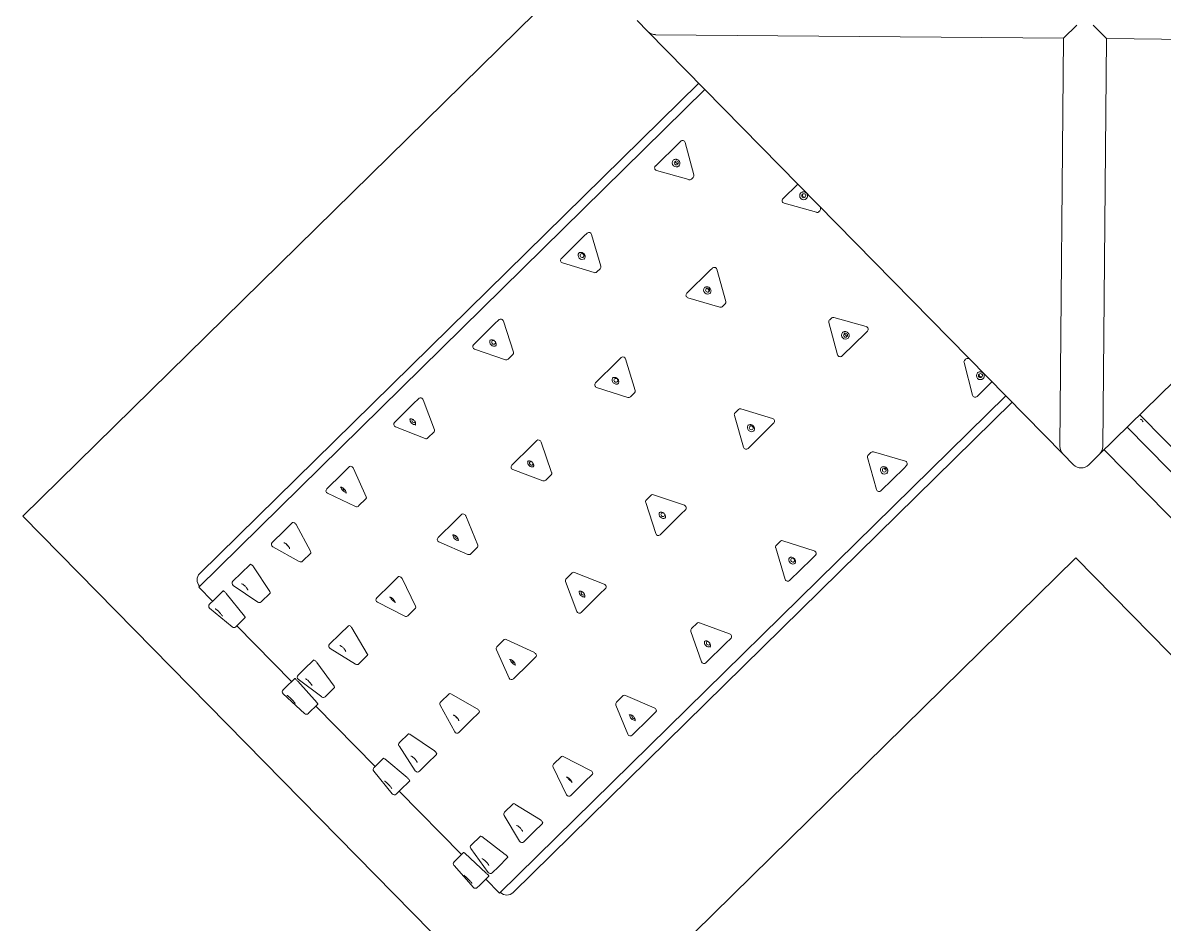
# Model space of a CAD drawing. Header units: metres. Extents: x 859577 to 860336, y 1645916 to 1646650.
# Drawn here: x 859940.214 to 859942.915, y 1646440.372 to 1646442.505 of the extents above; entities that cross this region are included whole.
import ezdxf

# ---------------------------------------------------------------- set-up
doc = ezdxf.new("R2010")
doc.units = ezdxf.units.M
doc.layers.add('A-ACCESORIOS', color=30, linetype='Continuous', lineweight=20)
doc.layers.add('PISO', color=31, linetype='Continuous', lineweight=15)

# ---------------------------------------------------------------- blocks, each defined once
blk = doc.blocks.new('VP')
at = {"color": 0, "linetype": 'Continuous', "lineweight": 0}
for p, q in [((-513.1843, -668.3906), (-513.1843, -669.7919)), ((-513.8745, -669.0912), (-513.1917, -668.4085)), ((-513.8745, -669.0912), (-513.9191, -669.0912)), ((-513.8745, -669.0912), (-513.1917, -669.774)), ((-513.9463, -669.1184), (-513.9463, -669.1631)), ((-513.9463, -669.1631), (-514.629, -669.8458)), ((-513.9463, -669.1631), (-513.2636, -669.8458)), ((-513.1843, -669.6587), (-512.2699, -669.6587)), ((-513.1843, -669.7008), (-512.2699, -669.7008)), ((-513.1843, -669.777), (-512.2699, -669.777)), ((-513.1843, -669.7919), (-513.1843, -669.8278)), ((-514.647, -669.8532), (-514.6829, -669.8532)), ((-513.2456, -669.8532), (-514.647, -669.8532)), ((-514.4754, -671.5086), (-514.4754, -669.8532)), ((-514.4543, -671.5328), (-514.4543, -669.8532)), ((-514.1407, -669.9029), (-514.1407, -669.8532)), ((-514.0654, -669.8532), (-514.0623, -669.855)), ((-514.0591, -669.8605), (-514.0591, -669.8633)), ((-513.5668, -669.8633), (-513.5668, -669.8605)), ((-513.5605, -669.8532), (-513.5636, -669.855)), ((-513.4852, -669.9029), (-513.4852, -669.8532)), ((-513.4383, -671.5328), (-513.4383, -669.8532)), ((-513.4172, -669.8532), (-513.4172, -671.5086)), ((-513.2097, -669.8532), (-513.2456, -669.8532)), ((-514.0623, -669.8688), (-514.1312, -669.9084)), ((-513.4947, -669.9084), (-513.5636, -669.8688)), ((-514.4074, -669.9853), (-514.4074, -669.9798)), ((-514.4074, -670.0637), (-514.4074, -669.9853)), ((-514.3979, -669.9744), (-514.329, -670.0136)), ((-513.7868, -669.9744), (-513.8557, -670.0136)), ((-513.7773, -669.9853), (-513.7773, -669.9798)), ((-513.7773, -670.0637), (-513.7773, -669.9853)), ((-514.3258, -670.019), (-514.3258, -670.0245)), ((-513.8589, -670.0245), (-513.8589, -670.019)), ((-514.329, -670.03), (-514.3979, -670.0692)), ((-513.7868, -670.0692), (-513.8557, -670.03)), ((-514.1312, -670.1312), (-514.0623, -670.1697)), ((-513.4947, -670.1312), (-513.5636, -670.1697)), ((-514.1407, -670.1448), (-514.1407, -670.1366)), ((-514.1407, -670.2217), (-514.1407, -670.1448)), ((-513.4852, -670.1448), (-513.4852, -670.1366)), ((-513.4852, -670.2217), (-513.4852, -670.1448)), ((-514.0591, -670.175), (-514.0591, -670.1832)), ((-513.5668, -670.1832), (-513.5668, -670.175)), ((-514.0623, -670.1888), (-514.1313, -670.2272)), ((-513.4946, -670.2272), (-513.5636, -670.1888)), ((-514.4074, -670.3009), (-514.4074, -670.29)), ((-514.3979, -670.2849), (-514.329, -670.3223)), ((-513.7868, -670.2849), (-513.8557, -670.3223)), ((-513.7773, -670.3009), (-513.7773, -670.29)), ((-514.4074, -670.3757), (-514.4074, -670.3009)), ((-513.7773, -670.3757), (-513.7773, -670.3009)), ((-514.3291, -670.3439), (-514.3981, -670.3813)), ((-514.3258, -670.3274), (-514.3258, -670.3383)), ((-513.8589, -670.3383), (-513.8589, -670.3274)), ((-513.7866, -670.3813), (-513.8556, -670.3439)), ((-514.1407, -670.4524), (-514.1407, -670.439)), ((-514.1407, -670.5246), (-514.1407, -670.4524)), ((-514.1312, -670.434), (-514.0623, -670.4701)), ((-513.4947, -670.434), (-513.5636, -670.4701)), ((-513.4852, -670.4524), (-513.4852, -670.439)), ((-513.4852, -670.5246), (-513.4852, -670.4524)), ((-514.0591, -670.4751), (-514.0591, -670.4885)), ((-513.5668, -670.4885), (-513.5668, -670.4751)), ((-514.0625, -670.4941), (-514.1314, -670.5302)), ((-513.4945, -670.5302), (-513.5634, -670.4941)), ((-514.4074, -670.5982), (-514.4074, -670.5824)), ((-514.3979, -670.5776), (-514.329, -670.6121)), ((-513.7868, -670.5776), (-513.8557, -670.6121)), ((-513.7773, -670.5982), (-513.7773, -670.5824)), ((-514.4074, -670.6672), (-514.4074, -670.5982)), ((-514.3258, -670.6168), (-514.3258, -670.6327)), ((-513.8589, -670.6327), (-513.8589, -670.6168)), ((-513.7773, -670.6672), (-513.7773, -670.5982)), ((-514.3293, -670.6384), (-514.3982, -670.6729)), ((-513.7865, -670.6729), (-513.8554, -670.6384)), ((-514.1407, -670.7372), (-514.1407, -670.719)), ((-514.1312, -670.7145), (-514.0623, -670.7471)), ((-513.4947, -670.7145), (-513.5636, -670.7471)), ((-513.4852, -670.7372), (-513.4852, -670.719)), ((-514.1407, -670.8024), (-514.1407, -670.7372)), ((-514.0591, -670.7516), (-514.0591, -670.7698)), ((-513.5668, -670.7698), (-513.5668, -670.7516)), ((-513.4852, -670.8024), (-513.4852, -670.7372)), ((-514.0627, -670.7756), (-514.1317, -670.8082)), ((-513.4942, -670.8082), (-513.5632, -670.7756)), ((-514.4074, -670.8683), (-514.4074, -670.8479)), ((-514.3979, -670.8437), (-514.329, -670.8742)), ((-513.7868, -670.8437), (-513.8557, -670.8742)), ((-513.7773, -670.8683), (-513.7773, -670.8479)), ((-514.4074, -670.9293), (-514.4074, -670.8683)), ((-514.3258, -670.8784), (-514.3258, -670.8988)), ((-513.8589, -670.8988), (-513.8589, -670.8784)), ((-513.7773, -670.9293), (-513.7773, -670.8683)), ((-514.3296, -670.9046), (-514.3985, -670.9351)), ((-513.7862, -670.9351), (-513.8551, -670.9046)), ((-514.1407, -670.9906), (-514.1407, -670.9681)), ((-514.1312, -670.9642), (-514.0623, -670.9924)), ((-513.4947, -670.9642), (-513.5636, -670.9924)), ((-513.4852, -670.9906), (-513.4852, -670.9681)), ((-514.1407, -671.0468), (-514.1407, -670.9906)), ((-514.0591, -670.9963), (-514.0591, -671.0187)), ((-513.5668, -671.0187), (-513.5668, -670.9963)), ((-513.4852, -671.0468), (-513.4852, -670.9906)), ((-514.063, -671.0246), (-514.132, -671.0527)), ((-513.4939, -671.0527), (-513.5629, -671.0246)), ((-514.3979, -671.0751), (-514.329, -671.1007)), ((-513.7868, -671.0751), (-513.8557, -671.1007)), ((-514.4074, -671.103), (-514.4074, -671.0786)), ((-514.4074, -671.1541), (-514.4074, -671.103)), ((-514.3258, -671.1042), (-514.3258, -671.1285)), ((-513.8589, -671.1285), (-513.8589, -671.1042)), ((-513.7773, -671.103), (-513.7773, -671.0786)), ((-513.7773, -671.1541), (-513.7773, -671.103)), ((-514.3299, -671.1345), (-514.3989, -671.1601)), ((-513.7858, -671.1601), (-513.8548, -671.1345)), ((-514.1407, -671.2047), (-514.1407, -671.1787)), ((-514.1312, -671.1755), (-514.0623, -671.1984)), ((-513.4947, -671.1755), (-513.5636, -671.1984)), ((-513.4852, -671.2047), (-513.4852, -671.1787)), ((-514.1407, -671.2504), (-514.1407, -671.2047)), ((-514.0591, -671.2015), (-514.0591, -671.2275)), ((-513.5668, -671.2275), (-513.5668, -671.2015)), ((-513.4852, -671.2504), (-513.4852, -671.2047)), ((-514.0634, -671.2336), (-514.1324, -671.2564)), ((-513.4935, -671.2564), (-513.5625, -671.2336)), ((-514.4074, -671.295), (-514.4074, -671.2675)), ((-514.3979, -671.2647), (-514.329, -671.2846)), ((-513.7868, -671.2647), (-513.8557, -671.2846)), ((-513.7773, -671.295), (-513.7773, -671.2675)), ((-514.3258, -671.2874), (-514.3258, -671.3149)), ((-513.8589, -671.3149), (-513.8589, -671.2874)), ((-514.4074, -671.3348), (-514.4074, -671.295)), ((-514.3304, -671.321), (-514.3993, -671.3409)), ((-513.7854, -671.3409), (-513.8543, -671.321)), ((-513.7773, -671.3348), (-513.7773, -671.295)), ((-514.1407, -671.3731), (-514.1407, -671.3444)), ((-514.1312, -671.342), (-514.0623, -671.3589)), ((-513.4947, -671.342), (-513.5636, -671.3589)), ((-513.4852, -671.3731), (-513.4852, -671.3444)), ((-514.1407, -671.4068), (-514.1407, -671.3731)), ((-514.0591, -671.3612), (-514.0591, -671.39)), ((-513.5668, -671.39), (-513.5668, -671.3612)), ((-513.4852, -671.4068), (-513.4852, -671.3731)), ((-514.0639, -671.3961), (-514.1329, -671.4129)), ((-513.493, -671.4129), (-513.562, -671.3961)), ((-514.4074, -671.4386), (-514.4074, -671.4087)), ((-514.3979, -671.4068), (-514.329, -671.4205)), ((-514.3258, -671.4223), (-514.3258, -671.4522)), ((-513.8589, -671.4522), (-513.8589, -671.4223)), ((-513.7868, -671.4068), (-513.8557, -671.4205)), ((-513.7773, -671.4386), (-513.7773, -671.4087)), ((-514.4074, -671.4658), (-514.4074, -671.4386)), ((-513.7773, -671.4658), (-513.7773, -671.4386)), ((-514.3309, -671.4584), (-514.3999, -671.472)), ((-514.1407, -671.4908), (-514.1407, -671.4601)), ((-514.1312, -671.4587), (-514.0623, -671.469)), ((-514.0591, -671.4704), (-514.0591, -671.5011)), ((-513.7849, -671.472), (-513.8538, -671.4584)), ((-513.5668, -671.5011), (-513.5668, -671.4704)), ((-513.4947, -671.4587), (-513.5636, -671.469)), ((-513.4852, -671.4908), (-513.4852, -671.4601)), ((-514.4074, -671.5293), (-514.4074, -671.4981)), ((-514.3979, -671.4971), (-514.329, -671.504)), ((-514.3258, -671.505), (-514.3258, -671.5363)), ((-514.1407, -671.5114), (-514.1407, -671.4908)), ((-514.0645, -671.5073), (-514.1334, -671.5177)), ((-513.8589, -671.5363), (-513.8589, -671.505)), ((-513.7868, -671.4971), (-513.8557, -671.504)), ((-513.7773, -671.5293), (-513.7773, -671.4981)), ((-513.4925, -671.5177), (-513.5614, -671.5073)), ((-513.4852, -671.5114), (-513.4852, -671.4908)), ((-514.4543, -671.5328), (-514.4074, -671.5328)), ((-514.4074, -671.5432), (-514.4074, -671.5293)), ((-514.3258, -671.5328), (-514.1407, -671.5328)), ((-514.1407, -671.554), (-514.1407, -671.5224)), ((-514.1312, -671.5219), (-514.0623, -671.5254)), ((-514.0591, -671.5259), (-514.0591, -671.5575)), ((-514.0591, -671.5328), (-513.8589, -671.5328)), ((-513.7773, -671.5432), (-513.7773, -671.5293)), ((-513.7773, -671.5328), (-513.5668, -671.5328)), ((-513.5668, -671.5575), (-513.5668, -671.5259)), ((-513.4947, -671.5219), (-513.5636, -671.5254)), ((-513.4852, -671.554), (-513.4852, -671.5224)), ((-513.4852, -671.5328), (-513.4383, -671.5328)), ((-514.3315, -671.5426), (-514.4004, -671.5495)), ((-514.1407, -671.561), (-514.1407, -671.554)), ((-514.0651, -671.5638), (-514.1341, -671.5673)), ((-513.7843, -671.5495), (-513.8532, -671.5426)), ((-513.4918, -671.5673), (-513.5608, -671.5638)), ((-513.4852, -671.561), (-513.4852, -671.554))]:
    blk.add_line(p, q, dxfattribs=at)
for centre, radius, start, end in [((-513.1713, -669.6767), 0.0127, 68.0578, 111.9422), ((-513.2097, -669.7919), 0.0254, 0, 45), ((-513.2097, -669.8278), 0.0254, 270, 0), ((-514.647, -669.8278), 0.0254, 270, 315), ((-513.2456, -669.8278), 0.0254, 225, 270), ((-514.0654, -669.8633), 0.00635, 299.9055, 0), ((-513.5605, -669.8633), 0.00635, 180, 240.0945), ((-514.1344, -669.9029), 0.00635, 180, 299.9055), ((-513.4915, -669.9029), 0.00635, 240.0945, 0), ((-514.3321, -670.0245), 0.00635, 299.6217, 0), ((-513.8526, -670.0245), 0.00635, 180, 240.3783), ((-514.4011, -670.0637), 0.00635, 180, 299.6217), ((-513.7836, -670.0637), 0.00635, 240.3783, 0), ((-514.0654, -670.1832), 0.00635, 299.1474, 0), ((-513.5605, -670.1832), 0.00635, 180, 240.8526), ((-514.1344, -670.2217), 0.00635, 180, 299.1474), ((-513.4915, -670.2217), 0.00635, 240.8526, 0), ((-514.3321, -670.3383), 0.00635, 298.4812, 0), ((-513.8526, -670.3383), 0.00635, 180, 241.5188), ((-514.4011, -670.3757), 0.00635, 180, 298.4812), ((-513.7836, -670.3757), 0.00635, 241.5188, 0), ((-514.0654, -670.4885), 0.00635, 297.6211, 0), ((-513.5605, -670.4885), 0.00635, 180, 242.3789), ((-514.1344, -670.5246), 0.00635, 180, 297.6211), ((-513.4915, -670.5246), 0.00635, 242.3789, 0), ((-514.3321, -670.6327), 0.00635, 296.5651, 0), ((-513.8526, -670.6327), 0.00635, 180, 243.4349), ((-514.4011, -670.6672), 0.00635, 180, 296.5651), ((-513.7836, -670.6672), 0.00635, 243.4349, 0), ((-514.0654, -670.7698), 0.00635, 295.3112, 0), ((-513.5605, -670.7698), 0.00635, 180, 244.6888), ((-514.1344, -670.8024), 0.00635, 180, 295.3112), ((-513.4915, -670.8024), 0.00635, 244.6888, 0), ((-514.3321, -670.8988), 0.00635, 293.8587, 0), ((-513.8526, -670.8988), 0.00635, 180, 246.1413), ((-514.4011, -670.9293), 0.00635, 180, 293.8587), ((-513.7836, -670.9293), 0.00635, 246.1413, 0), ((-514.0654, -671.0187), 0.00635, 292.2077, 0), ((-513.5605, -671.0187), 0.00635, 180, 247.7923), ((-514.1344, -671.0468), 0.00635, 180, 292.2077), ((-513.4915, -671.0468), 0.00635, 247.7923, 0), ((-514.3321, -671.1285), 0.00635, 290.3606, 0), ((-513.8526, -671.1285), 0.00635, 180, 249.6394), ((-514.4011, -671.1541), 0.00635, 180, 290.3606), ((-513.7836, -671.1541), 0.00635, 249.6394, 0), ((-514.0654, -671.2275), 0.00635, 288.3225, 0), ((-513.5605, -671.2275), 0.00635, 180, 251.6775), ((-514.1344, -671.2504), 0.00635, 180, 288.3225), ((-513.4915, -671.2504), 0.00635, 251.6775, 0), ((-514.3321, -671.3149), 0.00635, 286.1021, 0), ((-513.8526, -671.3149), 0.00635, 180, 253.8979), ((-514.4011, -671.3348), 0.00635, 180, 286.1021), ((-513.7836, -671.3348), 0.00635, 253.8979, 0), ((-514.0654, -671.39), 0.00635, 283.7122, 0), ((-513.5605, -671.39), 0.00635, 180, 256.2878), ((-514.1344, -671.4068), 0.00635, 180, 283.7122), ((-513.4915, -671.4068), 0.00635, 256.2878, 0), ((-514.3321, -671.4522), 0.00635, 281.1702, 0), ((-513.8526, -671.4522), 0.00635, 180, 258.8298), ((-514.4011, -671.4658), 0.00635, 180, 281.1702), ((-513.7836, -671.4658), 0.00635, 258.8298, 0), ((-514.4543, -671.5086), 0.0211, 180, 270), ((-514.0654, -671.5011), 0.00635, 278.4988, 0), ((-513.5605, -671.5011), 0.00635, 180, 261.5012), ((-513.4383, -671.5086), 0.0211, 270, 360), ((-514.3321, -671.5363), 0.00635, 275.7251, 0), ((-514.1344, -671.5114), 0.00635, 180, 278.4988), ((-513.8526, -671.5363), 0.00635, 180, 264.2749), ((-513.4915, -671.5114), 0.00635, 261.5012, 0), ((-514.4011, -671.5432), 0.00635, 180, 275.7251), ((-514.1344, -671.561), 0.00635, 180, 272.8807), ((-514.0654, -671.5575), 0.00635, 272.8807, 0), ((-513.7836, -671.5432), 0.00635, 264.2749, 0), ((-513.5605, -671.5575), 0.00635, 180, 267.1193), ((-513.4915, -671.561), 0.00635, 267.1193, 0)]:
    blk.add_arc(centre, radius, start, end, dxfattribs=at)
for centre, major_axis, ratio, start_param, end_param in [((-514.1114, -669.8627), (0.00953, 0), 0.996195, 3.170797, 6.253981), ((-514.1114, -669.8605), (0.00476, 0), 0.996195, 3.377066, 6.047712), ((-514.0654, -669.8605), (0.00635, 0), 0.996195, 0, 1.047198), ((-513.5605, -669.8605), (-0.00635, 0), 0.996195, 5.235988, 6.283185), ((-513.5145, -669.8627), (-0.00953, 0), 0.996195, 0.029204, 3.112388), ((-513.5145, -669.8605), (-0.00476, 0), 0.996195, 0.235473, 2.90612), ((-514.4011, -669.9798), (0.00635, 0), 0.984808, 1.047198, 3.141593), ((-513.7836, -669.9798), (-0.00635, 0), 0.984808, 3.141593, 5.235988), ((-514.3781, -670.0234), (0.00952, 0), 0.984808, 3.20071, 6.224067), ((-514.3781, -670.019), (0.00476, 0), 0.984808, 3.631116, 5.793662), ((-514.3321, -670.019), (0.00635, 0), 0.984808, 0, 1.047198), ((-513.8526, -670.019), (-0.00635, 0), 0.984808, 5.235988, 6.283185), ((-513.8066, -670.0234), (-0.00952, 0), 0.984808, 0.059118, 3.082475), ((-513.8066, -670.019), (-0.00476, 0), 0.984808, 0.489523, 2.652069), ((-514.1344, -670.1366), (0.00635, 0), 0.965926, 1.047198, 3.141593), ((-513.4915, -670.1366), (-0.00635, 0), 0.965926, 3.141593, 5.235988), ((-514.1114, -670.1816), (0.00952, 0), 0.965926, 3.232128, 6.19265), ((-514.1114, -670.175), (0.00476, 0), 0.965926, 3.937546, 5.487232), ((-514.0654, -670.175), (0.00635, 0), 0.965926, 0, 1.047198), ((-513.5605, -670.175), (-0.00635, 0), 0.965926, 5.235988, 6.283185), ((-513.5145, -670.1816), (-0.00952, 0), 0.965926, 0.090535, 3.051058), ((-513.5145, -670.175), (-0.00476, 0), 0.965926, 0.795954, 2.345639), ((-514.4011, -670.29), (0.00635, 0), 0.939693, 1.047198, 3.141593), ((-513.7836, -670.29), (-0.00635, 0), 0.939693, 3.141593, 5.235988), ((-514.3781, -670.3361), (0.00952, 0), 0.939693, 3.266038, 6.15874), ((-514.3781, -670.3274), (0.00476, 0), 0.939693, 4.469251, 4.955527), ((-514.3321, -670.3274), (0.00635, 0), 0.939693, 0, 1.047198), ((-513.8526, -670.3274), (-0.00635, 0), 0.939693, 5.235988, 6.283185), ((-513.8066, -670.3361), (-0.00952, 0), 0.939693, 0.124446, 3.017147), ((-513.8066, -670.3274), (-0.00476, 0), 0.939693, 1.327658, 1.813934), ((-514.1344, -670.439), (0.00635, 0), 0.906308, 1.047198, 3.141593), ((-513.4915, -670.439), (-0.00635, 0), 0.906308, 3.141593, 5.235988), ((-514.0654, -670.4751), (0.00635, 0), 0.906308, 0, 1.047198), ((-513.5605, -670.4751), (-0.00635, 0), 0.906308, 5.235988, 6.283185), ((-514.1114, -670.4858), (0.00952, 0), 0.906308, 3.303804, 6.120974), ((-513.5145, -670.4858), (-0.00952, 0), 0.906308, 0.162211, 2.979382), ((-514.4011, -670.5824), (0.00635, 0), 0.866025, 1.047198, 3.141593), ((-513.7836, -670.5824), (-0.00635, 0), 0.866025, 3.141593, 5.235988), ((-514.3321, -670.6168), (0.00635, 0), 0.866025, 0, 1.047198), ((-513.8526, -670.6168), (-0.00635, 0), 0.866025, 5.235988, 6.283185), ((-514.3781, -670.6295), (0.00952, 0), 0.866025, 3.34747, 6.077308), ((-513.8066, -670.6295), (-0.00952, 0), 0.866025, 0.205877, 2.935715), ((-514.1344, -670.719), (0.00635, 0), 0.819152, 1.047198, 3.141593), ((-513.4915, -670.719), (-0.00635, 0), 0.819152, 3.141593, 5.235988), ((-514.0654, -670.7516), (0.00635, 0), 0.819152, 0, 1.047198), ((-513.5605, -670.7516), (-0.00635, 0), 0.819152, 5.235988, 6.283185), ((-514.1114, -670.7662), (0.00952, 0), 0.819152, 3.400376, 6.024402), ((-514.1114, -670.7662), (0.00476, 0), 0.819152, 2.455587, 4.712389), ((-514.1114, -670.7662), (0.00476, 0), 0.819152, 4.712389, 6.969191), ((-513.5145, -670.7662), (-0.00952, 0), 0.819152, 0.258783, 2.882809), ((-513.5145, -670.7662), (-0.00476, 0), 0.819152, 5.597179, 7.853982), ((-513.5145, -670.7662), (-0.00476, 0), 0.819152, 1.570796, 3.827599), ((-514.4011, -670.8479), (0.00635, 0), 0.766044, 1.047198, 3.141593), ((-513.7836, -670.8479), (-0.00635, 0), 0.766044, 3.141593, 5.235988), ((-514.3321, -670.8784), (0.00635, 0), 0.766044, 0, 1.047198), ((-513.8526, -670.8784), (-0.00635, 0), 0.766044, 5.235988, 6.283185), ((-514.3781, -670.8947), (0.00952, 0), 0.766044, 3.46827, 5.956508), ((-514.3781, -670.8947), (0.00476, 0), 0.766044, 2.877871, 4.712389), ((-514.3781, -670.8947), (0.00476, 0), 0.766044, 4.712389, 6.546907), ((-513.8066, -670.8947), (-0.00952, 0), 0.766044, 0.326678, 2.814915), ((-513.8066, -670.8947), (-0.00476, 0), 0.766044, 6.019464, 7.853982), ((-513.8066, -670.8947), (-0.00476, 0), 0.766044, 1.570796, 3.405314), ((-514.1344, -670.9681), (0.00635, 0), 0.707107, 1.047198, 3.141593), ((-513.4915, -670.9681), (-0.00635, 0), 0.707107, 3.141593, 5.235988), ((-514.0654, -670.9963), (0.00635, 0), 0.707107, 0, 1.047198), ((-513.5605, -670.9963), (-0.00635, 0), 0.707107, 5.235988, 6.283185), ((-514.1114, -671.0142), (0.00953, 0), 0.707107, 3.560826, 5.863952), ((-514.1114, -671.0142), (0.00476, 0), 0.707107, 3.24642, 4.712389), ((-514.1114, -671.0142), (0.00476, 0), 0.707107, 4.712389, 6.178358), ((-513.5145, -671.0142), (-0.00953, 0), 0.707107, 0.419233, 2.72236), ((-513.5145, -671.0142), (-0.00476, 0), 0.707107, 0.104827, 1.570796), ((-513.5145, -671.0142), (-0.00476, 0), 0.707107, 1.570796, 3.036765), ((-514.4011, -671.0786), (0.00635, 0), 0.642788, 1.047198, 3.141593), ((-513.7836, -671.0786), (-0.00635, 0), 0.642788, 3.141593, 5.235988), ((-514.3321, -671.1042), (0.00635, 0), 0.642788, 0, 1.047198), ((-513.8526, -671.1042), (-0.00635, 0), 0.642788, 5.235988, 6.283185), ((-514.3781, -671.1237), (0.00953, 0), 0.642788, 3.693101, 5.731677), ((-514.3781, -671.1237), (0.00476, 0), 0.642788, 3.653358, 4.712389), ((-514.3781, -671.1237), (0.00476, 0), 0.642788, 4.712389, 5.77142), ((-513.8066, -671.1237), (-0.00953, 0), 0.642788, 0.551509, 2.590084), ((-513.8066, -671.1237), (-0.00476, 0), 0.642788, 0.511766, 1.570796), ((-513.8066, -671.1237), (-0.00476, 0), 0.642788, 1.570796, 2.629827), ((-514.1344, -671.1787), (0.00635, 0), 0.573576, 1.047198, 3.141593), ((-513.4915, -671.1787), (-0.00635, 0), 0.573576, 3.141593, 5.235988), ((-514.0654, -671.2015), (0.00635, 0), 0.573576, 0, 1.047198), ((-513.5605, -671.2015), (-0.00635, 0), 0.573576, 5.235988, 6.283185), ((-514.1114, -671.2223), (0.00952, 0), 0.573576, 3.892559, 5.532219), ((-514.1114, -671.2223), (0.00476, 0), 0.573576, 4.320227, 4.712389), ((-514.1114, -671.2223), (0.00476, 0), 0.573576, 4.712389, 5.104551), ((-513.5145, -671.2223), (-0.00952, 0), 0.573576, 0.750967, 2.390626), ((-513.5145, -671.2223), (-0.00476, 0), 0.573576, 1.178634, 1.570796), ((-513.5145, -671.2223), (-0.00476, 0), 0.573576, 1.570796, 1.962958), ((-514.4011, -671.2675), (0.00635, 0), 0.5, 1.047198, 3.141593), ((-513.7836, -671.2675), (-0.00635, 0), 0.5, 3.141593, 5.235988), ((-514.3321, -671.2874), (0.00635, 0), 0.5, 0, 1.047198), ((-513.8526, -671.2874), (-0.00635, 0), 0.5, 5.235988, 6.283185), ((-514.3781, -671.3094), (0.00952, 0), 0.5, 4.254823, 5.169955), ((-513.8066, -671.3094), (-0.00952, 0), 0.5, 1.11323, 2.028363), ((-514.1344, -671.3444), (0.00635, 0), 0.422618, 1.047198, 3.141593), ((-513.4915, -671.3444), (-0.00635, 0), 0.422618, 3.141593, 5.235988), ((-514.0654, -671.3612), (0.00635, 0), 0.422618, 0, 1.047198), ((-513.5605, -671.3612), (-0.00635, 0), 0.422618, 5.235988, 6.283185), ((-514.4011, -671.4087), (0.00635, 0), 0.34202, 1.047198, 3.141593), ((-514.3321, -671.4223), (0.00635, 0), 0.34202, 0, 1.047198), ((-513.8526, -671.4223), (-0.00635, 0), 0.34202, 5.235988, 6.283185), ((-513.7836, -671.4087), (-0.00635, 0), 0.34202, 3.141593, 5.235988), ((-514.1344, -671.4601), (0.00635, 0), 0.258819, 1.047198, 3.141593), ((-514.0654, -671.4704), (0.00635, 0), 0.258819, 0, 1.047198), ((-513.5605, -671.4704), (-0.00635, 0), 0.258819, 5.235988, 6.283185), ((-513.4915, -671.4601), (-0.00635, 0), 0.258819, 3.141593, 5.235988), ((-514.4011, -671.4981), (0.00635, 0), 0.173648, 1.047198, 3.141593), ((-514.3321, -671.505), (0.00635, 0), 0.173648, 0, 1.047198), ((-513.8526, -671.505), (-0.00635, 0), 0.173648, 5.235988, 6.283185), ((-513.7836, -671.4981), (-0.00635, 0), 0.173648, 3.141593, 5.235988), ((-514.1344, -671.5224), (0.00635, 0), 0.087156, 1.047198, 3.141593), ((-514.0654, -671.5259), (0.00635, 0), 0.087156, 0, 1.047198), ((-513.5605, -671.5259), (-0.00635, 0), 0.087156, 5.235988, 6.283185), ((-513.4915, -671.5224), (-0.00635, 0), 0.087156, 3.141593, 5.235988)]:
    blk.add_ellipse(centre, major_axis=major_axis, ratio=ratio, start_param=start_param, end_param=end_param, dxfattribs=at)
for centre, major_axis, ratio in [((-514.1114, -669.8627), (0.00476, 0), 0.996195), ((-513.5145, -669.8627), (-0.00476, 0), 0.996195), ((-514.3781, -670.0234), (0.00476, 0), 0.984808), ((-513.8066, -670.0234), (-0.00476, 0), 0.984808), ((-514.1114, -670.1816), (0.00476, 0), 0.965926), ((-513.5145, -670.1816), (-0.00476, 0), 0.965926), ((-514.3781, -670.3361), (0.00476, 0), 0.939693), ((-513.8066, -670.3361), (-0.00476, 0), 0.939693), ((-514.1114, -670.4858), (0.00476, 0), 0.906308), ((-513.5145, -670.4858), (-0.00476, 0), 0.906308), ((-514.3781, -670.6295), (0.00476, 0), 0.866025), ((-513.8066, -670.6295), (-0.00476, 0), 0.866025)]:
    blk.add_ellipse(centre, major_axis=major_axis, ratio=ratio, dxfattribs=at)
for points, knots in [([(-514.1209, -669.8633), (-514.1209, -669.8623), (-514.1208, -669.8613), (-514.1201, -669.8593), (-514.1196, -669.8584), (-514.1184, -669.8568), (-514.1177, -669.8561), (-514.116, -669.8549), (-514.1151, -669.8545), (-514.1131, -669.8539), (-514.1121, -669.8538), (-514.1101, -669.8539), (-514.1091, -669.854), (-514.1072, -669.8547), (-514.1063, -669.8552), (-514.1047, -669.8565), (-514.104, -669.8572), (-514.1029, -669.8589), (-514.1025, -669.8599), (-514.102, -669.8616), (-514.1019, -669.8625), (-514.1019, -669.8633)], [3.141593, 3.141593, 3.141593, 3.141593, 3.463781, 3.463781, 3.785518, 3.785518, 4.106105, 4.106105, 4.425337, 4.425337, 4.743546, 4.743546, 5.061427, 5.061427, 5.379788, 5.379788, 5.699269, 5.699269, 6.020103, 6.020103, 6.283185, 6.283185, 6.283185, 6.283185]), ([(-513.524, -669.8633), (-513.524, -669.8623), (-513.5239, -669.8613), (-513.5232, -669.8593), (-513.5227, -669.8584), (-513.5215, -669.8568), (-513.5208, -669.8561), (-513.5191, -669.8549), (-513.5182, -669.8545), (-513.5162, -669.8539), (-513.5152, -669.8538), (-513.5132, -669.8539), (-513.5122, -669.854), (-513.5103, -669.8547), (-513.5094, -669.8552), (-513.5078, -669.8565), (-513.5071, -669.8572), (-513.506, -669.8589), (-513.5056, -669.8599), (-513.5051, -669.8616), (-513.505, -669.8625), (-513.505, -669.8633)], [3.141593, 3.141593, 3.141593, 3.141593, 3.463781, 3.463781, 3.785518, 3.785518, 4.106105, 4.106105, 4.425337, 4.425337, 4.743546, 4.743546, 5.061427, 5.061427, 5.379788, 5.379788, 5.699269, 5.699269, 6.020103, 6.020103, 6.283185, 6.283185, 6.283185, 6.283185]), ([(-514.3876, -670.0245), (-514.3876, -670.0235), (-514.3875, -670.0225), (-514.3868, -670.0206), (-514.3863, -670.0197), (-514.3851, -670.0181), (-514.3843, -670.0174), (-514.3826, -670.0163), (-514.3817, -670.0158), (-514.3798, -670.0153), (-514.3788, -670.0152), (-514.3767, -670.0152), (-514.3758, -670.0154), (-514.3739, -670.0161), (-514.373, -670.0166), (-514.3714, -670.0178), (-514.3707, -670.0185), (-514.3696, -670.0202), (-514.3692, -670.0211), (-514.3687, -670.0228), (-514.3686, -670.0237), (-514.3686, -670.0245)], [3.141593, 3.141593, 3.141593, 3.141593, 3.470616, 3.470616, 3.79754, 3.79754, 4.119465, 4.119465, 4.436112, 4.436112, 4.749172, 4.749172, 5.061192, 5.061192, 5.374869, 5.374869, 5.69257, 5.69257, 6.015604, 6.015604, 6.283185, 6.283185, 6.283185, 6.283185]), ([(-513.8161, -670.0245), (-513.8161, -670.0235), (-513.816, -670.0225), (-513.8153, -670.0206), (-513.8148, -670.0197), (-513.8136, -670.0181), (-513.8128, -670.0174), (-513.8111, -670.0163), (-513.8102, -670.0158), (-513.8083, -670.0153), (-513.8073, -670.0152), (-513.8052, -670.0152), (-513.8043, -670.0154), (-513.8024, -670.0161), (-513.8015, -670.0166), (-513.7999, -670.0178), (-513.7992, -670.0185), (-513.7981, -670.0202), (-513.7977, -670.0211), (-513.7972, -670.0228), (-513.7971, -670.0237), (-513.7971, -670.0245)], [3.141593, 3.141593, 3.141593, 3.141593, 3.470616, 3.470616, 3.79754, 3.79754, 4.119465, 4.119465, 4.436112, 4.436112, 4.749172, 4.749172, 5.061192, 5.061192, 5.374869, 5.374869, 5.69257, 5.69257, 6.015604, 6.015604, 6.283185, 6.283185, 6.283185, 6.283185]), ([(-514.1209, -670.1832), (-514.1209, -670.1822), (-514.1207, -670.1812), (-514.1201, -670.1793), (-514.1195, -670.1785), (-514.1183, -670.1769), (-514.1175, -670.1762), (-514.1158, -670.1752), (-514.1149, -670.1748), (-514.1129, -670.1743), (-514.1119, -670.1742), (-514.11, -670.1743), (-514.109, -670.1745), (-514.1071, -670.1751), (-514.1063, -670.1756), (-514.1047, -670.1767), (-514.104, -670.1774), (-514.1029, -670.179), (-514.1025, -670.1799), (-514.102, -670.1816), (-514.1019, -670.1824), (-514.1019, -670.1832)], [3.141593, 3.141593, 3.141593, 3.141593, 3.482999, 3.482999, 3.818336, 3.818336, 4.140998, 4.140998, 4.452622, 4.452622, 4.757882, 4.757882, 5.061538, 5.061538, 5.368136, 5.368136, 5.682273, 5.682273, 6.007918, 6.007918, 6.283185, 6.283185, 6.283185, 6.283185]), ([(-513.524, -670.1832), (-513.524, -670.1822), (-513.5238, -670.1812), (-513.5232, -670.1793), (-513.5226, -670.1785), (-513.5214, -670.1769), (-513.5206, -670.1762), (-513.5189, -670.1752), (-513.518, -670.1748), (-513.516, -670.1743), (-513.515, -670.1742), (-513.5131, -670.1743), (-513.5121, -670.1745), (-513.5102, -670.1751), (-513.5094, -670.1756), (-513.5078, -670.1767), (-513.5071, -670.1774), (-513.506, -670.179), (-513.5056, -670.1799), (-513.5051, -670.1816), (-513.505, -670.1824), (-513.505, -670.1832)], [3.141593, 3.141593, 3.141593, 3.141593, 3.482999, 3.482999, 3.818336, 3.818336, 4.140998, 4.140998, 4.452622, 4.452622, 4.757882, 4.757882, 5.061538, 5.061538, 5.368136, 5.368136, 5.682273, 5.682273, 6.007918, 6.007918, 6.283185, 6.283185, 6.283185, 6.283185]), ([(-514.3876, -670.3383), (-514.3876, -670.3373), (-514.3874, -670.3363), (-514.3867, -670.3345), (-514.3862, -670.3336), (-514.3848, -670.3322), (-514.3841, -670.3315), (-514.3823, -670.3306), (-514.3814, -670.3302), (-514.3795, -670.3298), (-514.3785, -670.3297), (-514.3766, -670.3298), (-514.3756, -670.33), (-514.3738, -670.3306), (-514.3729, -670.331), (-514.3714, -670.3321), (-514.3707, -670.3328), (-514.3696, -670.3343), (-514.3692, -670.3351), (-514.3687, -670.3367), (-514.3686, -670.3375), (-514.3686, -670.3383)], [3.141593, 3.141593, 3.141593, 3.141593, 3.502777, 3.502777, 3.848678, 3.848678, 4.169203, 4.169203, 4.473032, 4.473032, 4.768965, 4.768965, 5.063231, 5.063231, 5.36126, 5.36126, 5.669587, 5.669587, 5.996587, 5.996587, 6.283185, 6.283185, 6.283185, 6.283185]), ([(-513.8161, -670.3383), (-513.8161, -670.3373), (-513.8159, -670.3363), (-513.8152, -670.3345), (-513.8147, -670.3336), (-513.8133, -670.3322), (-513.8126, -670.3315), (-513.8108, -670.3306), (-513.8099, -670.3302), (-513.808, -670.3298), (-513.807, -670.3297), (-513.8051, -670.3298), (-513.8041, -670.33), (-513.8023, -670.3306), (-513.8014, -670.331), (-513.7999, -670.3321), (-513.7992, -670.3328), (-513.7981, -670.3343), (-513.7977, -670.3351), (-513.7972, -670.3367), (-513.7971, -670.3375), (-513.7971, -670.3383)], [3.141593, 3.141593, 3.141593, 3.141593, 3.502777, 3.502777, 3.848678, 3.848678, 4.169203, 4.169203, 4.473032, 4.473032, 4.768965, 4.768965, 5.063231, 5.063231, 5.36126, 5.36126, 5.669587, 5.669587, 5.996587, 5.996587, 6.283185, 6.283185, 6.283185, 6.283185]), ([(-514.1209, -670.4885), (-514.1209, -670.4875), (-514.1207, -670.4866), (-514.1199, -670.4848), (-514.1193, -670.484), (-514.118, -670.4826), (-514.1172, -670.4821), (-514.1155, -670.4812), (-514.1145, -670.4809), (-514.1126, -670.4805), (-514.1117, -670.4804), (-514.1097, -670.4805), (-514.1088, -670.4807), (-514.107, -670.4813), (-514.1062, -670.4817), (-514.1047, -670.4828), (-514.104, -670.4834), (-514.1029, -670.4847), (-514.1025, -670.4855), (-514.102, -670.487), (-514.1019, -670.4877), (-514.1019, -670.4885)], [3.141593, 3.141593, 3.141593, 3.141593, 3.533512, 3.533512, 3.888521, 3.888521, 4.201653, 4.201653, 4.495473, 4.495473, 4.781854, 4.781854, 5.06697, 5.06697, 5.355887, 5.355887, 5.656088, 5.656088, 5.981027, 5.981027, 6.283185, 6.283185, 6.283185, 6.283185]), ([(-513.524, -670.4885), (-513.524, -670.4875), (-513.5238, -670.4866), (-513.523, -670.4848), (-513.5224, -670.484), (-513.5211, -670.4826), (-513.5203, -670.4821), (-513.5186, -670.4812), (-513.5176, -670.4809), (-513.5157, -670.4805), (-513.5148, -670.4804), (-513.5128, -670.4805), (-513.5119, -670.4807), (-513.5101, -670.4813), (-513.5093, -670.4817), (-513.5078, -670.4828), (-513.5071, -670.4834), (-513.506, -670.4847), (-513.5056, -670.4855), (-513.5051, -670.487), (-513.505, -670.4877), (-513.505, -670.4885)], [3.141593, 3.141593, 3.141593, 3.141593, 3.533512, 3.533512, 3.888521, 3.888521, 4.201653, 4.201653, 4.495473, 4.495473, 4.781854, 4.781854, 5.06697, 5.06697, 5.355887, 5.355887, 5.656088, 5.656088, 5.981027, 5.981027, 6.283185, 6.283185, 6.283185, 6.283185]), ([(-514.3876, -670.6327), (-514.3876, -670.6318), (-514.3874, -670.6308), (-514.3865, -670.6291), (-514.3859, -670.6284), (-514.3845, -670.6272), (-514.3837, -670.6267), (-514.382, -670.6259), (-514.381, -670.6256), (-514.3792, -670.6253), (-514.3782, -670.6253), (-514.3763, -670.6254), (-514.3753, -670.6256), (-514.3736, -670.6262), (-514.3728, -670.6266), (-514.3713, -670.6275), (-514.3707, -670.6281), (-514.3696, -670.6293), (-514.3692, -670.63), (-514.3687, -670.6313), (-514.3686, -670.632), (-514.3686, -670.6327)], [3.141593, 3.141593, 3.141593, 3.141593, 3.582445, 3.582445, 3.936022, 3.936022, 4.236013, 4.236013, 4.519021, 4.519021, 4.796754, 4.796754, 5.073832, 5.073832, 5.353903, 5.353903, 5.644116, 5.644116, 5.961764, 5.961764, 6.283185, 6.283185, 6.283185, 6.283185]), ([(-513.8161, -670.6327), (-513.8161, -670.6318), (-513.8159, -670.6308), (-513.815, -670.6291), (-513.8144, -670.6284), (-513.813, -670.6272), (-513.8122, -670.6267), (-513.8105, -670.6259), (-513.8095, -670.6256), (-513.8077, -670.6253), (-513.8067, -670.6253), (-513.8048, -670.6254), (-513.8038, -670.6256), (-513.8021, -670.6262), (-513.8013, -670.6266), (-513.7998, -670.6275), (-513.7992, -670.6281), (-513.7981, -670.6293), (-513.7977, -670.63), (-513.7972, -670.6313), (-513.7971, -670.632), (-513.7971, -670.6327)], [3.141593, 3.141593, 3.141593, 3.141593, 3.582445, 3.582445, 3.936022, 3.936022, 4.236013, 4.236013, 4.519021, 4.519021, 4.796754, 4.796754, 5.073832, 5.073832, 5.353903, 5.353903, 5.644116, 5.644116, 5.961764, 5.961764, 6.283185, 6.283185, 6.283185, 6.283185]), ([(-514.1209, -670.7698), (-514.1209, -670.7689), (-514.1206, -670.768), (-514.1195, -670.7664), (-514.1189, -670.7658), (-514.1175, -670.7647), (-514.1167, -670.7643), (-514.115, -670.7637), (-514.1141, -670.7634), (-514.1122, -670.7632), (-514.1112, -670.7631), (-514.1093, -670.7633), (-514.1084, -670.7635), (-514.1066, -670.7641), (-514.1058, -670.7645), (-514.1044, -670.7653), (-514.1038, -670.7658), (-514.1029, -670.7669), (-514.1025, -670.7675), (-514.102, -670.7687), (-514.1019, -670.7693), (-514.1019, -670.7698)], [3.141593, 3.141593, 3.141593, 3.141593, 3.666221, 3.666221, 3.994502, 3.994502, 4.277738, 4.277738, 4.550639, 4.550639, 4.821391, 4.821391, 5.092036, 5.092036, 5.364168, 5.364168, 5.643634, 5.643634, 5.949443, 5.949443, 6.283185, 6.283185, 6.283185, 6.283185]), ([(-513.524, -670.7698), (-513.524, -670.7689), (-513.5237, -670.768), (-513.5226, -670.7664), (-513.522, -670.7658), (-513.5206, -670.7647), (-513.5198, -670.7643), (-513.5181, -670.7637), (-513.5172, -670.7634), (-513.5153, -670.7632), (-513.5143, -670.7631), (-513.5124, -670.7633), (-513.5115, -670.7635), (-513.5097, -670.7641), (-513.5089, -670.7645), (-513.5075, -670.7653), (-513.5069, -670.7658), (-513.506, -670.7669), (-513.5056, -670.7675), (-513.5051, -670.7687), (-513.505, -670.7693), (-513.505, -670.7698)], [3.141593, 3.141593, 3.141593, 3.141593, 3.666221, 3.666221, 3.994502, 3.994502, 4.277738, 4.277738, 4.550639, 4.550639, 4.821391, 4.821391, 5.092036, 5.092036, 5.364168, 5.364168, 5.643634, 5.643634, 5.949443, 5.949443, 6.283185, 6.283185, 6.283185, 6.283185]), ([(-514.3876, -670.8988), (-514.3876, -670.8984), (-514.3875, -670.898), (-514.3871, -670.897), (-514.3866, -670.8963), (-514.3853, -670.8951), (-514.3847, -670.8947), (-514.3832, -670.8939), (-514.3823, -670.8936), (-514.3805, -670.8932), (-514.3795, -670.8931), (-514.3776, -670.893), (-514.3766, -670.8931), (-514.3747, -670.8934), (-514.3738, -670.8936), (-514.3722, -670.8943), (-514.3715, -670.8947), (-514.3703, -670.8956), (-514.3699, -670.896), (-514.3691, -670.897), (-514.3689, -670.8974), (-514.3686, -670.8982), (-514.3686, -670.8985), (-514.3686, -670.8988)], [3.141593, 3.141593, 3.141593, 3.141593, 3.455752, 3.455752, 3.85881, 3.85881, 4.137846, 4.137846, 4.403862, 4.403862, 4.669198, 4.669198, 4.935316, 4.935316, 5.200967, 5.200967, 5.46622, 5.46622, 5.737859, 5.737859, 6.043681, 6.043681, 6.283185, 6.283185, 6.283185, 6.283185]), ([(-513.8161, -670.8988), (-513.8161, -670.8984), (-513.816, -670.898), (-513.8156, -670.897), (-513.8151, -670.8963), (-513.8138, -670.8951), (-513.8132, -670.8947), (-513.8117, -670.8939), (-513.8108, -670.8936), (-513.809, -670.8932), (-513.808, -670.8931), (-513.8061, -670.893), (-513.8051, -670.8931), (-513.8032, -670.8934), (-513.8023, -670.8936), (-513.8007, -670.8943), (-513.8, -670.8947), (-513.7988, -670.8956), (-513.7984, -670.896), (-513.7976, -670.897), (-513.7974, -670.8974), (-513.7971, -670.8982), (-513.7971, -670.8985), (-513.7971, -670.8988)], [3.141593, 3.141593, 3.141593, 3.141593, 3.455752, 3.455752, 3.85881, 3.85881, 4.137846, 4.137846, 4.403862, 4.403862, 4.669198, 4.669198, 4.935316, 4.935316, 5.200967, 5.200967, 5.46622, 5.46622, 5.737859, 5.737859, 6.043681, 6.043681, 6.283185, 6.283185, 6.283185, 6.283185]), ([(-514.1209, -671.0187), (-514.1209, -671.0185), (-514.1209, -671.0182), (-514.1205, -671.0175), (-514.1202, -671.0169), (-514.119, -671.016), (-514.1184, -671.0156), (-514.117, -671.0149), (-514.1162, -671.0146), (-514.1144, -671.0141), (-514.1135, -671.0139), (-514.1115, -671.0138), (-514.1105, -671.0138), (-514.1085, -671.0141), (-514.1076, -671.0143), (-514.1059, -671.0148), (-514.1051, -671.0152), (-514.1039, -671.0159), (-514.1034, -671.0163), (-514.1026, -671.0171), (-514.1023, -671.0174), (-514.1019, -671.0181), (-514.1019, -671.0184), (-514.1019, -671.0187), (-514.1019, -671.0187), (-514.1019, -671.0187)], [3.141593, 3.141593, 3.141593, 3.141593, 3.455752, 3.455752, 3.836885, 3.836885, 4.098937, 4.098937, 4.355364, 4.355364, 4.615662, 4.615662, 4.87912, 4.87912, 5.14204, 5.14204, 5.40108, 5.40108, 5.657331, 5.657331, 5.92571, 5.92571, 6.275708, 6.275708, 6.283185, 6.283185, 6.283185, 6.283185]), ([(-513.524, -671.0187), (-513.524, -671.0185), (-513.524, -671.0182), (-513.5236, -671.0175), (-513.5233, -671.0169), (-513.5221, -671.016), (-513.5215, -671.0156), (-513.5201, -671.0149), (-513.5193, -671.0146), (-513.5175, -671.0141), (-513.5166, -671.0139), (-513.5146, -671.0138), (-513.5136, -671.0138), (-513.5116, -671.0141), (-513.5107, -671.0143), (-513.509, -671.0148), (-513.5082, -671.0152), (-513.507, -671.0159), (-513.5065, -671.0163), (-513.5057, -671.0171), (-513.5054, -671.0174), (-513.505, -671.0181), (-513.505, -671.0184), (-513.505, -671.0187), (-513.505, -671.0187), (-513.505, -671.0187)], [3.141593, 3.141593, 3.141593, 3.141593, 3.455752, 3.455752, 3.836885, 3.836885, 4.098937, 4.098937, 4.355364, 4.355364, 4.615662, 4.615662, 4.87912, 4.87912, 5.14204, 5.14204, 5.40108, 5.40108, 5.657331, 5.657331, 5.92571, 5.92571, 6.275708, 6.275708, 6.283185, 6.283185, 6.283185, 6.283185]), ([(-514.3876, -671.1285), (-514.3876, -671.1285), (-514.3876, -671.1285), (-514.3874, -671.128), (-514.3872, -671.1277), (-514.3863, -671.1269), (-514.3858, -671.1266), (-514.3845, -671.1259), (-514.3838, -671.1256), (-514.3821, -671.1251), (-514.3812, -671.1249), (-514.3792, -671.1247), (-514.3782, -671.1247), (-514.3761, -671.1248), (-514.3751, -671.1249), (-514.3732, -671.1253), (-514.3724, -671.1256), (-514.371, -671.1263), (-514.3704, -671.1266), (-514.3695, -671.1273), (-514.3692, -671.1276), (-514.3687, -671.1281), (-514.3686, -671.1283), (-514.3686, -671.1285), (-514.3686, -671.1285), (-514.3686, -671.1285)], [3.141593, 3.141593, 3.141593, 3.141593, 3.455752, 3.455752, 3.788813, 3.788813, 4.032588, 4.032588, 4.278085, 4.278085, 4.532932, 4.532932, 4.794753, 4.794753, 5.057779, 5.057779, 5.315613, 5.315613, 5.563929, 5.563929, 5.806201, 5.806201, 6.069426, 6.069426, 6.283185, 6.283185, 6.283185, 6.283185]), ([(-513.8161, -671.1285), (-513.8161, -671.1285), (-513.8161, -671.1285), (-513.8159, -671.128), (-513.8157, -671.1277), (-513.8148, -671.1269), (-513.8143, -671.1266), (-513.813, -671.1259), (-513.8123, -671.1256), (-513.8106, -671.1251), (-513.8097, -671.1249), (-513.8077, -671.1247), (-513.8067, -671.1247), (-513.8046, -671.1248), (-513.8036, -671.1249), (-513.8017, -671.1253), (-513.8009, -671.1256), (-513.7995, -671.1263), (-513.7989, -671.1266), (-513.798, -671.1273), (-513.7977, -671.1276), (-513.7972, -671.1281), (-513.7971, -671.1283), (-513.7971, -671.1285), (-513.7971, -671.1285), (-513.7971, -671.1285)], [3.141593, 3.141593, 3.141593, 3.141593, 3.455752, 3.455752, 3.788813, 3.788813, 4.032588, 4.032588, 4.278085, 4.278085, 4.532932, 4.532932, 4.794753, 4.794753, 5.057779, 5.057779, 5.315613, 5.315613, 5.563929, 5.563929, 5.806201, 5.806201, 6.069426, 6.069426, 6.283185, 6.283185, 6.283185, 6.283185]), ([(-514.121, -671.2279), (-514.121, -671.2279), (-514.121, -671.2278), (-514.1209, -671.2278), (-514.1208, -671.2276), (-514.1202, -671.2271), (-514.1198, -671.2268), (-514.1188, -671.2262), (-514.1181, -671.2259), (-514.1166, -671.2254), (-514.1157, -671.2252), (-514.1138, -671.2249), (-514.1127, -671.2248), (-514.1106, -671.2248), (-514.1095, -671.2248), (-514.1075, -671.2251), (-514.1065, -671.2253), (-514.1048, -671.2259), (-514.1041, -671.2262), (-514.103, -671.2268), (-514.1026, -671.227), (-514.1021, -671.2275), (-514.1019, -671.2277), (-514.1018, -671.2278), (-514.1018, -671.2279), (-514.1018, -671.2279)], [3.405865, 3.405865, 3.405865, 3.405865, 3.455752, 3.455752, 3.72861, 3.72861, 3.950778, 3.950778, 4.182333, 4.182333, 4.429832, 4.429832, 4.689731, 4.689731, 4.954617, 4.954617, 5.215846, 5.215846, 5.464997, 5.464997, 5.697165, 5.697165, 5.919338, 5.919338, 6.018913, 6.018913, 6.018913, 6.018913]), ([(-513.5241, -671.2279), (-513.5241, -671.2279), (-513.5241, -671.2278), (-513.524, -671.2278), (-513.5239, -671.2276), (-513.5233, -671.2271), (-513.5229, -671.2268), (-513.5219, -671.2262), (-513.5212, -671.2259), (-513.5197, -671.2254), (-513.5188, -671.2252), (-513.5169, -671.2249), (-513.5158, -671.2248), (-513.5137, -671.2248), (-513.5126, -671.2248), (-513.5106, -671.2251), (-513.5096, -671.2253), (-513.5079, -671.2259), (-513.5072, -671.2262), (-513.5061, -671.2268), (-513.5057, -671.227), (-513.5052, -671.2275), (-513.505, -671.2277), (-513.5049, -671.2278), (-513.5049, -671.2279), (-513.5049, -671.2279)], [3.405865, 3.405865, 3.405865, 3.405865, 3.455752, 3.455752, 3.72861, 3.72861, 3.950778, 3.950778, 4.182333, 4.182333, 4.429832, 4.429832, 4.689731, 4.689731, 4.954617, 4.954617, 5.215846, 5.215846, 5.464997, 5.464997, 5.697165, 5.697165, 5.919338, 5.919338, 6.018913, 6.018913, 6.018913, 6.018913]), ([(-514.3879, -671.3159), (-514.3879, -671.3159), (-514.3879, -671.3159), (-514.3876, -671.3157), (-514.3874, -671.3155), (-514.3867, -671.3151), (-514.3862, -671.3148), (-514.385, -671.3143), (-514.3843, -671.3141), (-514.3825, -671.3137), (-514.3815, -671.3135), (-514.3794, -671.3133), (-514.3783, -671.3133), (-514.376, -671.3134), (-514.3749, -671.3135), (-514.3729, -671.3138), (-514.372, -671.3141), (-514.3704, -671.3146), (-514.3698, -671.3149), (-514.3689, -671.3154), (-514.3686, -671.3156), (-514.3684, -671.3158), (-514.3683, -671.3159), (-514.3683, -671.3159)], [3.499408, 3.499408, 3.499408, 3.499408, 3.630165, 3.630165, 3.826097, 3.826097, 4.035745, 4.035745, 4.268571, 4.268571, 4.521946, 4.521946, 4.787624, 4.787624, 5.055569, 5.055569, 5.315081, 5.315081, 5.555335, 5.555335, 5.769713, 5.769713, 5.92537, 5.92537, 5.92537, 5.92537]), ([(-513.8164, -671.3159), (-513.8164, -671.3159), (-513.8164, -671.3159), (-513.8161, -671.3157), (-513.8159, -671.3155), (-513.8152, -671.3151), (-513.8147, -671.3148), (-513.8135, -671.3143), (-513.8128, -671.3141), (-513.811, -671.3137), (-513.81, -671.3135), (-513.8079, -671.3133), (-513.8068, -671.3133), (-513.8045, -671.3134), (-513.8034, -671.3135), (-513.8014, -671.3138), (-513.8005, -671.3141), (-513.7989, -671.3146), (-513.7983, -671.3149), (-513.7974, -671.3154), (-513.7971, -671.3156), (-513.7969, -671.3158), (-513.7968, -671.3159), (-513.7968, -671.3159)], [3.499408, 3.499408, 3.499408, 3.499408, 3.630165, 3.630165, 3.826097, 3.826097, 4.035745, 4.035745, 4.268571, 4.268571, 4.521946, 4.521946, 4.787624, 4.787624, 5.055569, 5.055569, 5.315081, 5.315081, 5.555335, 5.555335, 5.769713, 5.769713, 5.92537, 5.92537, 5.92537, 5.92537]), ([(-514.1013, -671.3918), (-514.1013, -671.3918), (-514.1013, -671.3918), (-514.1016, -671.3916), (-514.1019, -671.3914), (-514.1026, -671.3911), (-514.1031, -671.3909), (-514.1042, -671.3905), (-514.105, -671.3903), (-514.1067, -671.3899), (-514.1077, -671.3898), (-514.1098, -671.3896), (-514.111, -671.3896), (-514.1133, -671.3896), (-514.1145, -671.3897), (-514.1167, -671.3901), (-514.1178, -671.3903), (-514.1195, -671.3908), (-514.1202, -671.391), (-514.1211, -671.3915), (-514.1214, -671.3917), (-514.1215, -671.3918), (-514.1215, -671.3918), (-514.1215, -671.3918)], [0.0060757, 0.0060757, 0.0060757, 0.0060757, 0.00789896, 0.00789896, 0.01005268, 0.01005268, 0.01245568, 0.01245568, 0.01524442, 0.01524442, 0.01841377, 0.01841377, 0.02186504, 0.02186504, 0.02544885, 0.02544885, 0.02898961, 0.02898961, 0.0322817, 0.0322817, 0.03510858, 0.03510858, 0.03613123, 0.03613123, 0.03613123, 0.03613123]), ([(-513.5044, -671.3918), (-513.5044, -671.3918), (-513.5044, -671.3918), (-513.5047, -671.3916), (-513.505, -671.3914), (-513.5057, -671.3911), (-513.5062, -671.3909), (-513.5073, -671.3905), (-513.5081, -671.3903), (-513.5098, -671.3899), (-513.5108, -671.3898), (-513.5129, -671.3896), (-513.5141, -671.3896), (-513.5164, -671.3896), (-513.5176, -671.3897), (-513.5198, -671.3901), (-513.5209, -671.3903), (-513.5226, -671.3908), (-513.5233, -671.391), (-513.5242, -671.3915), (-513.5245, -671.3917), (-513.5246, -671.3918), (-513.5246, -671.3918), (-513.5246, -671.3918)], [0.0060757, 0.0060757, 0.0060757, 0.0060757, 0.00789896, 0.00789896, 0.01005268, 0.01005268, 0.01245568, 0.01245568, 0.01524442, 0.01524442, 0.01841377, 0.01841377, 0.02186504, 0.02186504, 0.02544885, 0.02544885, 0.02898961, 0.02898961, 0.0322817, 0.0322817, 0.03510858, 0.03510858, 0.03613123, 0.03613123, 0.03613123, 0.03613123]), ([(-514.3675, -671.455), (-514.3675, -671.455), (-514.3675, -671.455), (-514.3678, -671.4548), (-514.3681, -671.4547), (-514.3688, -671.4544), (-514.3693, -671.4542), (-514.3705, -671.4539), (-514.3713, -671.4537), (-514.373, -671.4534), (-514.3741, -671.4533), (-514.3764, -671.4531), (-514.3776, -671.4531), (-514.3801, -671.4531), (-514.3814, -671.4532), (-514.3837, -671.4535), (-514.3848, -671.4537), (-514.3866, -671.4541), (-514.3874, -671.4544), (-514.3881, -671.4547), (-514.3883, -671.4548), (-514.3886, -671.4549), (-514.3887, -671.455), (-514.3887, -671.455)], [0.00702121, 0.00702121, 0.00702121, 0.00702121, 0.00876675, 0.00876675, 0.01078763, 0.01078763, 0.01320537, 0.01320537, 0.01610988, 0.01610988, 0.01946471, 0.01946471, 0.02313597, 0.02313597, 0.02695151, 0.02695151, 0.03072477, 0.03072477, 0.0342291, 0.0342291, 0.03567966, 0.03567966, 0.03774925, 0.03774925, 0.03774925, 0.03774925]), ([(-513.796, -671.455), (-513.796, -671.455), (-513.796, -671.455), (-513.7963, -671.4548), (-513.7966, -671.4547), (-513.7973, -671.4544), (-513.7978, -671.4542), (-513.799, -671.4539), (-513.7998, -671.4537), (-513.8015, -671.4534), (-513.8026, -671.4533), (-513.8049, -671.4531), (-513.8061, -671.4531), (-513.8086, -671.4531), (-513.8099, -671.4532), (-513.8122, -671.4535), (-513.8133, -671.4537), (-513.8151, -671.4541), (-513.8159, -671.4544), (-513.8166, -671.4547), (-513.8168, -671.4548), (-513.8171, -671.4549), (-513.8172, -671.455), (-513.8172, -671.455)], [0.00702121, 0.00702121, 0.00702121, 0.00702121, 0.00876675, 0.00876675, 0.01078763, 0.01078763, 0.01320537, 0.01320537, 0.01610988, 0.01610988, 0.01946471, 0.01946471, 0.02313597, 0.02313597, 0.02695151, 0.02695151, 0.03072477, 0.03072477, 0.0342291, 0.0342291, 0.03567966, 0.03567966, 0.03774925, 0.03774925, 0.03774925, 0.03774925]), ([(-514.1001, -671.5049), (-514.1001, -671.5049), (-514.1001, -671.5049), (-514.1002, -671.5048), (-514.1004, -671.5048), (-514.1008, -671.5046), (-514.1012, -671.5045), (-514.1021, -671.5042), (-514.1028, -671.5041), (-514.1043, -671.5038), (-514.1053, -671.5037), (-514.1075, -671.5034), (-514.1087, -671.5034), (-514.1113, -671.5033), (-514.1127, -671.5033), (-514.1154, -671.5034), (-514.1167, -671.5036), (-514.119, -671.5039), (-514.12, -671.5041), (-514.1212, -671.5043), (-514.1215, -671.5044), (-514.122, -671.5046), (-514.1222, -671.5047), (-514.1225, -671.5048), (-514.1226, -671.5048), (-514.1227, -671.5049), (-514.1227, -671.5049), (-514.1227, -671.5049)], [0.00788603, 0.00788603, 0.00788603, 0.00788603, 0.0086649, 0.0086649, 0.01043683, 0.01043683, 0.01263824, 0.01263824, 0.0154107, 0.0154107, 0.01875603, 0.01875603, 0.0225371, 0.0225371, 0.02656314, 0.02656314, 0.03065015, 0.03065015, 0.03460355, 0.03460355, 0.03634711, 0.03634711, 0.037849, 0.037849, 0.03913331, 0.03913331, 0.03998582, 0.03998582, 0.03998582, 0.03998582]), ([(-513.5032, -671.5049), (-513.5032, -671.5049), (-513.5032, -671.5049), (-513.5033, -671.5048), (-513.5035, -671.5048), (-513.5039, -671.5046), (-513.5043, -671.5045), (-513.5052, -671.5042), (-513.5059, -671.5041), (-513.5074, -671.5038), (-513.5084, -671.5037), (-513.5106, -671.5034), (-513.5118, -671.5034), (-513.5144, -671.5033), (-513.5158, -671.5033), (-513.5185, -671.5034), (-513.5198, -671.5036), (-513.5221, -671.5039), (-513.5231, -671.5041), (-513.5243, -671.5043), (-513.5246, -671.5044), (-513.5251, -671.5046), (-513.5253, -671.5047), (-513.5256, -671.5048), (-513.5257, -671.5048), (-513.5258, -671.5049), (-513.5258, -671.5049), (-513.5258, -671.5049)], [0.00788603, 0.00788603, 0.00788603, 0.00788603, 0.0086649, 0.0086649, 0.01043683, 0.01043683, 0.01263824, 0.01263824, 0.0154107, 0.0154107, 0.01875603, 0.01875603, 0.0225371, 0.0225371, 0.02656314, 0.02656314, 0.03065015, 0.03065015, 0.03460355, 0.03460355, 0.03634711, 0.03634711, 0.037849, 0.037849, 0.03913331, 0.03913331, 0.03998582, 0.03998582, 0.03998582, 0.03998582]), ([(-514.3659, -671.5411), (-514.3659, -671.5411), (-514.3659, -671.541), (-514.3661, -671.541), (-514.3663, -671.5409), (-514.3669, -671.5408), (-514.3673, -671.5407), (-514.3685, -671.5405), (-514.3693, -671.5404), (-514.3711, -671.5401), (-514.3723, -671.5401), (-514.3748, -671.5399), (-514.3762, -671.5399), (-514.379, -671.5398), (-514.3805, -671.5399), (-514.3833, -671.54), (-514.3846, -671.5401), (-514.387, -671.5404), (-514.388, -671.5405), (-514.3892, -671.5407), (-514.3895, -671.5408), (-514.3899, -671.5409), (-514.3901, -671.541), (-514.3903, -671.541), (-514.3903, -671.5411), (-514.3903, -671.5411), (-514.3903, -671.5411), (-514.3903, -671.5411)], [0.00877488, 0.00877488, 0.00877488, 0.00877488, 0.00993571, 0.00993571, 0.01177394, 0.01177394, 0.01422909, 0.01422909, 0.01740301, 0.01740301, 0.02119244, 0.02119244, 0.02537102, 0.02537102, 0.02972923, 0.02972923, 0.03410412, 0.03410412, 0.03831933, 0.03831933, 0.04015868, 0.04015868, 0.04168603, 0.04168603, 0.0429228, 0.0429228, 0.04302937, 0.04302937, 0.04302937, 0.04302937]), ([(-514.0979, -671.5632), (-514.0979, -671.5632), (-514.098, -671.5632), (-514.098, -671.5632), (-514.0981, -671.5631), (-514.0985, -671.5631), (-514.0988, -671.563), (-514.0998, -671.5629), (-514.1005, -671.5628), (-514.1022, -671.5627), (-514.1033, -671.5626), (-514.1058, -671.5625), (-514.1072, -671.5625), (-514.1102, -671.5624), (-514.1118, -671.5624), (-514.1149, -671.5625), (-514.1164, -671.5625), (-514.1192, -671.5626), (-514.1205, -671.5627), (-514.1227, -671.5629), (-514.1236, -671.563), (-514.1244, -671.5631), (-514.1246, -671.5631), (-514.1248, -671.5632), (-514.1249, -671.5632), (-514.1249, -671.5632)], [0.00974138, 0.00974138, 0.00974138, 0.00974138, 0.01022294, 0.01022294, 0.0118167, 0.0118167, 0.01413978, 0.01413978, 0.01737584, 0.01737584, 0.02138804, 0.02138804, 0.02584698, 0.02584698, 0.03050117, 0.03050117, 0.03521256, 0.03521256, 0.03988166, 0.03988166, 0.04435551, 0.04435551, 0.04623753, 0.04623753, 0.04743473, 0.04743473, 0.04743473, 0.04743473]), ([(-513.7944, -671.5411), (-513.7944, -671.5411), (-513.7944, -671.541), (-513.7946, -671.541), (-513.7948, -671.5409), (-513.7954, -671.5408), (-513.7958, -671.5407), (-513.797, -671.5405), (-513.7978, -671.5404), (-513.7996, -671.5401), (-513.8008, -671.5401), (-513.8033, -671.5399), (-513.8047, -671.5399), (-513.8075, -671.5398), (-513.809, -671.5399), (-513.8118, -671.54), (-513.8131, -671.5401), (-513.8155, -671.5404), (-513.8165, -671.5405), (-513.8177, -671.5407), (-513.818, -671.5408), (-513.8184, -671.5409), (-513.8186, -671.541), (-513.8188, -671.541), (-513.8188, -671.5411), (-513.8188, -671.5411), (-513.8188, -671.5411), (-513.8188, -671.5411)], [0.00877488, 0.00877488, 0.00877488, 0.00877488, 0.00993571, 0.00993571, 0.01177394, 0.01177394, 0.01422909, 0.01422909, 0.01740301, 0.01740301, 0.02119244, 0.02119244, 0.02537102, 0.02537102, 0.02972923, 0.02972923, 0.03410412, 0.03410412, 0.03831933, 0.03831933, 0.04015868, 0.04015868, 0.04168603, 0.04168603, 0.0429228, 0.0429228, 0.04302937, 0.04302937, 0.04302937, 0.04302937]), ([(-513.501, -671.5632), (-513.501, -671.5632), (-513.5011, -671.5632), (-513.5011, -671.5632), (-513.5012, -671.5631), (-513.5016, -671.5631), (-513.5019, -671.563), (-513.5029, -671.5629), (-513.5036, -671.5628), (-513.5053, -671.5627), (-513.5064, -671.5626), (-513.5089, -671.5625), (-513.5103, -671.5625), (-513.5133, -671.5624), (-513.5149, -671.5624), (-513.518, -671.5625), (-513.5195, -671.5625), (-513.5223, -671.5626), (-513.5236, -671.5627), (-513.5258, -671.5629), (-513.5267, -671.563), (-513.5275, -671.5631), (-513.5277, -671.5631), (-513.5279, -671.5632), (-513.528, -671.5632), (-513.528, -671.5632)], [0.00974138, 0.00974138, 0.00974138, 0.00974138, 0.01022294, 0.01022294, 0.0118167, 0.0118167, 0.01413978, 0.01413978, 0.01737584, 0.01737584, 0.02138804, 0.02138804, 0.02584698, 0.02584698, 0.03050117, 0.03050117, 0.03521256, 0.03521256, 0.03988166, 0.03988166, 0.04435551, 0.04435551, 0.04623753, 0.04623753, 0.04743473, 0.04743473, 0.04743473, 0.04743473])]:
    blk.add_open_spline(points, degree=3, knots=knots, dxfattribs=at)

msp = doc.modelspace()

# ---------------------------------------------------------------- linework, layer by layer
at = {"layer": 'PISO', "elevation": 970.53041}
msp.add_lwpolyline([(859944.66105, 1646444.91829), (859944.58747, 1646444.99318), (859943.25624, 1646443.68516), (859941.99706, 1646444.96669), (859940.83504, 1646443.82495), (859941.77357, 1646442.86977), (859940.21359, 1646441.33699), (859941.48656, 1646440.04143), (859942.70525, 1646441.23886), (859943.63248, 1646440.29517), (859941.98507, 1646438.67648), (859941.72019, 1646438.94605), (859941.50884, 1646438.73839), (859942.37088, 1646437.86105), (859942.58223, 1646438.06872), (859942.36688, 1646438.28788), (859944.0143, 1646439.90657), (859944.49554, 1646439.4168), (859944.99299, 1646439.90558), (859946.84876, 1646438.01687), (859946.51653, 1646437.69043)], dxfattribs=at)

# ---------------------------------------------------------------- block references
at = {"layer": 'A-ACCESORIOS', "rotation": 314.496026341985}
msp.add_blockref('VP', (860780.19391, 1646544.86009, 970.53041), dxfattribs=at)

doc.saveas('drawing.dxf')
